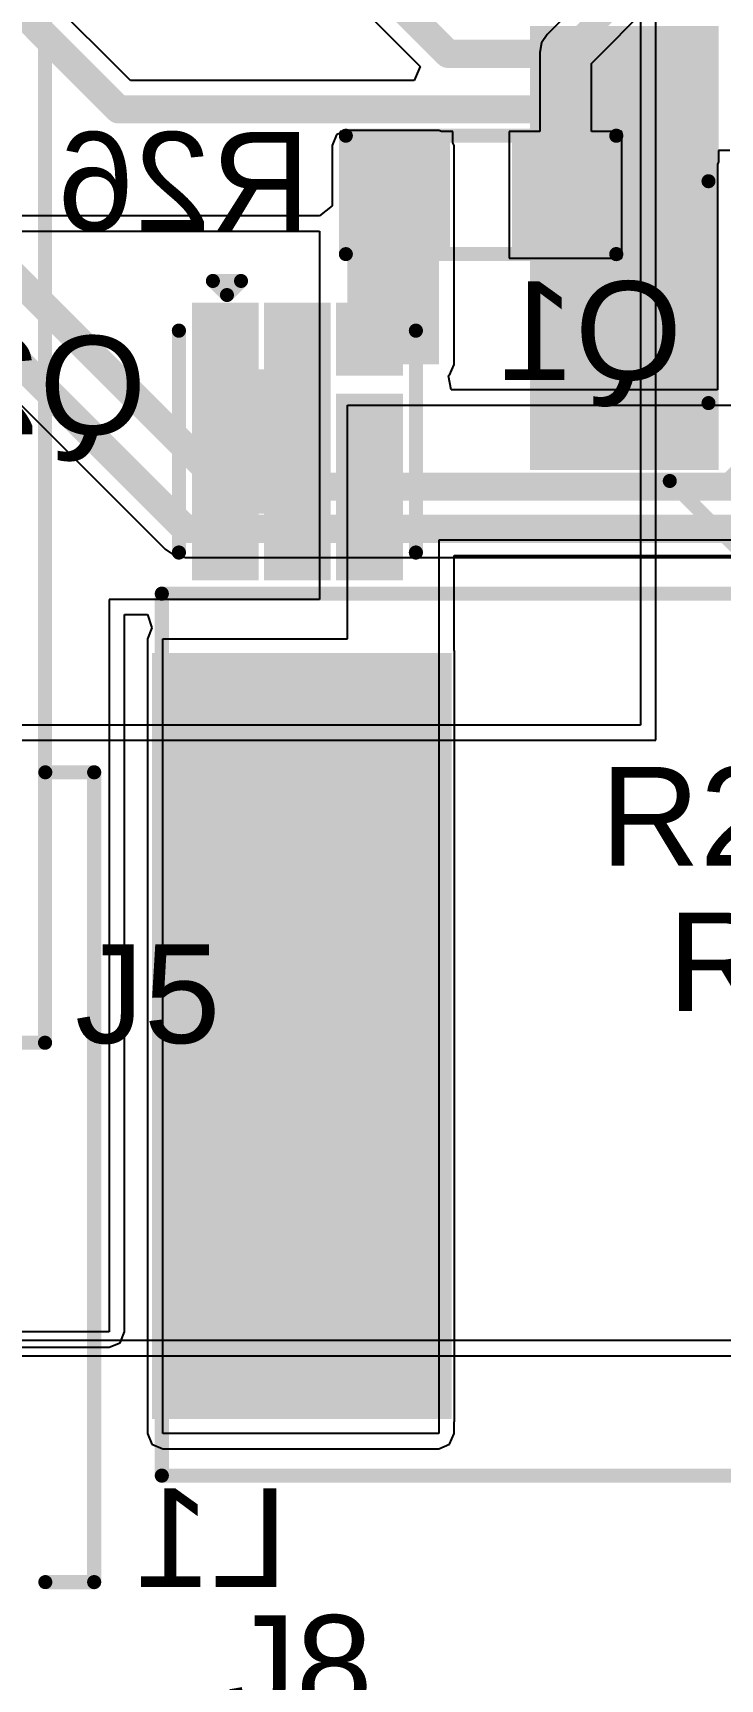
# Model space of a CAD drawing. Header units: inches. Extents: x -4 to 389, y 0 to 108.
# Drawn here: x 7.44 to 13.64, y 8.17 to 23.01 of the extents above; entities that cross this region are included whole.
import ezdxf

# ---------------------------------------------------------------- set-up
doc = ezdxf.new("R2010")
doc.units = ezdxf.units.IN
for name, color, linetype in [('Bottom Layer', 5, 'Continuous'), ('Bottom Overlay', 54, 'Continuous'), ('Bottom Paste', 16, 'Continuous'), ('Bottom Solder', 6, 'Continuous'), ('Signal_2', 76, 'Continuous'), ('Top Layer', 1, 'Continuous'), ('Top Overlay', 2, 'Continuous'), ('Top Paste', 8, 'Continuous'), ('Top Solder', 216, 'Continuous')]:
    doc.layers.add(name, color=color, linetype=linetype)
doc.styles.add('Arial', font='', dxfattribs={"height": 0.2})
doc.styles.get('Arial').set_extended_font_data('Arial')

msp = doc.modelspace()

# ---------------------------------------------------------------- hatches: boundary and pattern name
at = {"layer": 'Bottom Layer'}
for points in [[(10.275, 20.024), (11.1, 20.024), (11.1, 21.997), (10.275, 21.997)], [(11.1, 21.997), (11.1, 21.108), (10.338, 21.108), (10.338, 21.997)], [(12.624, 21.997), (12.624, 21.108), (11.862, 21.108), (11.862, 21.997)], [(9.375, 20.479), (9.375, 20.024), (8.975, 20.024), (8.975, 20.479)], [(10.025, 20.479), (10.025, 20.024), (9.625, 20.024), (9.625, 20.479)], [(10.675, 20.479), (10.675, 20.024), (10.275, 20.024), (10.275, 20.479)], [(10.025, 19.879), (10.025, 18.779), (8.975, 18.779), (8.975, 19.879)], [(10.675, 19.658), (10.675, 18.808), (10.275, 18.808), (10.275, 19.658)], [(8.975, 18.179), (8.975, 18.634), (9.375, 18.634), (9.375, 18.179)], [(9.625, 18.179), (9.625, 18.634), (10.025, 18.634), (10.025, 18.179)], [(10.275, 18.179), (10.275, 18.634), (10.675, 18.634), (10.675, 18.179)], [(8.614, 17.32), (11.114, 17.32), (11.114, 10.62), (8.614, 10.62)]]:
    msp.add_hatch(color=5, dxfattribs=at).paths.add_polyline_path(points)
at = {"layer": 'Bottom Paste'}
for points in [[(11.1, 21.997), (11.1, 21.108), (10.338, 21.108), (10.338, 21.997)], [(12.624, 21.997), (12.624, 21.108), (11.862, 21.108), (11.862, 21.997)], [(9.975, 19.829), (9.975, 18.829), (9.025, 18.829), (9.025, 19.829)], [(10.625, 19.608), (10.625, 18.858), (10.325, 18.858), (10.325, 19.608)], [(8.614, 17.32), (11.114, 17.32), (11.114, 10.62), (8.614, 10.62)]]:
    msp.add_hatch(color=16, dxfattribs=at).paths.add_polyline_path(points)
at = {"layer": 'Bottom Solder'}
for points in [[(11.201, 22.098), (11.201, 21.006), (10.236, 21.006), (10.236, 22.098)], [(12.725, 22.098), (12.725, 21.006), (11.76, 21.006), (11.76, 22.098)], [(9.476, 20.581), (9.476, 19.923), (8.873, 19.923), (8.873, 20.581)], [(10.126, 20.581), (10.126, 19.923), (9.523, 19.923), (9.523, 20.581)], [(10.776, 20.581), (10.776, 19.923), (10.173, 19.923), (10.173, 20.581)], [(10.126, 19.981), (10.126, 18.678), (8.873, 18.678), (8.873, 19.981)], [(10.776, 19.76), (10.776, 18.707), (10.173, 18.707), (10.173, 19.76)], [(8.873, 18.078), (8.873, 18.736), (9.476, 18.736), (9.476, 18.078)], [(9.523, 18.078), (9.523, 18.736), (10.126, 18.736), (10.126, 18.078)], [(10.173, 18.078), (10.173, 18.736), (10.776, 18.736), (10.776, 18.078)], [(8.512, 17.422), (11.215, 17.422), (11.215, 10.518), (8.512, 10.518)]]:
    msp.add_hatch(color=6, dxfattribs=at).paths.add_polyline_path(points)
at = {"layer": 'Top Layer'}
for points in [[(12.022, 22.974), (13.522, 22.974), (13.522, 22.674), (12.022, 22.674)], [(12.022, 22.474), (13.522, 22.474), (13.522, 22.174), (12.022, 22.174)], [(12.022, 21.974), (13.522, 21.974), (13.522, 21.674), (12.022, 21.674)], [(12.022, 21.474), (13.522, 21.474), (13.522, 21.174), (12.022, 21.174)], [(12.022, 20.974), (13.522, 20.974), (13.522, 20.674), (12.022, 20.674)], [(12.022, 20.474), (13.522, 20.474), (13.522, 20.174), (12.022, 20.174)], [(12.022, 19.974), (13.522, 19.974), (13.522, 19.674), (12.022, 19.674)], [(12.022, 19.474), (13.522, 19.474), (13.522, 19.174), (12.022, 19.174)]]:
    msp.add_hatch(color=1, dxfattribs=at).paths.add_polyline_path(points)
at = {"layer": 'Top Paste'}
for points in [[(12.022, 22.974), (13.522, 22.974), (13.522, 22.674), (12.022, 22.674)], [(12.022, 22.474), (13.522, 22.474), (13.522, 22.174), (12.022, 22.174)], [(12.022, 21.974), (13.522, 21.974), (13.522, 21.674), (12.022, 21.674)], [(12.022, 21.474), (13.522, 21.474), (13.522, 21.174), (12.022, 21.174)], [(12.022, 20.974), (13.522, 20.974), (13.522, 20.674), (12.022, 20.674)], [(12.022, 20.474), (13.522, 20.474), (13.522, 20.174), (12.022, 20.174)], [(12.022, 19.974), (13.522, 19.974), (13.522, 19.674), (12.022, 19.674)], [(12.022, 19.474), (13.522, 19.474), (13.522, 19.174), (12.022, 19.174)]]:
    msp.add_hatch(color=8, dxfattribs=at).paths.add_polyline_path(points)
at = {"layer": 'Top Solder'}
for points in [[(11.921, 23.075), (13.624, 23.075), (13.624, 22.572), (11.921, 22.572)], [(11.921, 22.575), (13.624, 22.575), (13.624, 22.072), (11.921, 22.072)], [(11.921, 22.075), (13.624, 22.075), (13.624, 21.572), (11.921, 21.572)], [(11.921, 21.575), (13.624, 21.575), (13.624, 21.072), (11.921, 21.072)], [(11.921, 21.075), (13.624, 21.075), (13.624, 20.572), (11.921, 20.572)], [(11.921, 20.575), (13.624, 20.575), (13.624, 20.072), (11.921, 20.072)], [(11.921, 20.075), (13.624, 20.075), (13.624, 19.572), (11.921, 19.572)], [(11.921, 19.575), (13.624, 19.575), (13.624, 19.072), (11.921, 19.072)]]:
    msp.add_hatch(color=216, dxfattribs=at).paths.add_polyline_path(points)

# ---------------------------------------------------------------- linework, layer by layer
at = {"layer": 'Bottom Layer'}
for p, q in [((12.738, 23.66), (12.078, 22.999)), ((12.476, 22.738), (13, 23.262)), ((12.027, 22.924), (12.01, 22.835)), ((12.078, 22.999), (12.027, 22.924)), ((12.01, 22.835), (12.01, 22.124)), ((12.476, 22.124), (12.476, 22.738)), ((10.249, 22.124), (10.211, 22.124)), ((10.211, 22.124), (10.211, 22.108)), ((10.275, 22.134), (10.249, 22.124)), ((11.1, 22.134), (10.275, 22.134)), ((11.125, 22.124), (11.1, 22.134)), ((11.227, 22.124), (11.125, 22.124)), ((11.227, 22.022), (11.227, 22.124)), ((12.01, 22.124), (11.735, 22.124)), ((11.735, 22.124), (11.735, 20.981)), ((12.751, 22.124), (12.476, 22.124)), ((12.751, 20.981), (12.751, 22.124)), ((10.177, 22.094), (10.137, 21.997)), ((10.137, 21.997), (10.137, 21.454)), ((10.211, 22.108), (10.177, 22.094)), ((11.237, 21.997), (11.227, 22.022)), ((11.237, 20.024), (11.237, 21.997)), ((13.623, 21.851), (13.612, 21.826)), ((13.612, 21.826), (13.612, 19.796)), ((13.725, 21.953), (13.623, 21.953)), ((13.623, 21.953), (13.623, 21.851)), ((10.137, 21.454), (10.025, 21.363)), ((10.025, 21.363), (3.559, 21.363)), ((3.559, 21.226), (10.025, 21.226)), ((10.025, 21.226), (10.025, 17.907)), ((11.735, 20.981), (12.751, 20.981)), ((11.187, 19.923), (11.197, 19.927)), ((11.212, 19.796), (11.187, 19.923)), ((11.197, 19.927), (11.237, 20.024)), ((13.612, 19.796), (11.212, 19.796)), ((10.275, 17.552), (10.275, 19.658)), ((10.275, 19.658), (13.75, 19.658)), ((14.8, 18.44), (11.1, 18.44)), ((11.1, 18.44), (11.1, 10.389)), ((11.237, 17.447), (11.237, 18.303)), ((11.237, 18.303), (17.674, 18.303)), ((10.025, 17.907), (8.128, 17.907)), ((8.128, 17.907), (8.128, 11.303)), ((8.265, 11.303), (8.265, 17.77)), ((8.265, 17.77), (8.473, 17.77)), ((8.473, 17.77), (8.513, 17.649)), ((8.513, 17.649), (8.473, 17.552)), ((8.473, 17.552), (8.473, 10.389)), ((8.611, 10.389), (8.611, 17.552)), ((8.611, 17.552), (10.275, 17.552)), ((11.241, 17.447), (11.237, 17.447)), ((11.241, 10.493), (11.241, 17.447)), ((8.128, 11.303), (0.279, 11.303)), ((8.225, 11.206), (8.265, 11.303)), ((0.279, 11.166), (8.128, 11.166)), ((8.128, 11.166), (8.225, 11.206)), ((8.473, 10.389), (8.513, 10.291)), ((11.1, 10.389), (8.611, 10.389)), ((11.197, 10.291), (11.237, 10.389)), ((11.237, 10.389), (11.237, 10.493)), ((11.237, 10.493), (11.241, 10.493)), ((8.513, 10.291), (8.611, 10.251)), ((8.611, 10.251), (11.1, 10.251)), ((11.1, 10.251), (11.197, 10.291))]:
    msp.add_line(p, q, dxfattribs=at)
for points in [[(12.243, 22.835, 0.203, 0.203, 0), (12.903, 23.495, 0.203, 0.203, 0)], [(12.243, 21.552, 0.203, 0.203, 0), (12.243, 22.835, 0.203, 0.203, 0)]]:
    msp.add_lwpolyline(points, format="xyseb", dxfattribs=at)
for points in [[(12.192, 22.835, 0.102, 0.102, 1), (12.294, 22.835, 0.102, 0.102, 1)], [(12.192, 22.835, 0.102, 0.102, 1), (12.294, 22.835, 0.102, 0.102, 1)], [(12.192, 21.552, 0.102, 0.102, 1), (12.294, 21.552, 0.102, 0.102, 1)]]:
    msp.add_lwpolyline(points, format="xyseb", close=True, dxfattribs=at)
at = {"layer": 'Bottom Overlay'}
for points in [[(10.262, 22.086, 0.127, 0.127, 0), (12.7, 22.086, 0.127, 0.127, 0)], [(10.262, 21.019, 0.127, 0.127, 0), (10.262, 22.086, 0.127, 0.127, 0)], [(12.7, 21.019, 0.127, 0.127, 0), (12.7, 22.086, 0.127, 0.127, 0)], [(13.531, 19.676, 0.127, 0.127, 0), (13.531, 21.676, 0.127, 0.127, 0)], [(10.262, 21.019, 0.127, 0.127, 0), (12.7, 21.019, 0.127, 0.127, 0)], [(9.063, 20.777, 0.127, 0.127, 0), (9.317, 20.777, 0.127, 0.127, 0)], [(9.063, 20.777, 0.127, 0.127, 0), (9.19, 20.65, 0.127, 0.127, 0)], [(9.19, 20.65, 0.127, 0.127, 0), (9.317, 20.777, 0.127, 0.127, 0)], [(8.756, 18.329, 0.127, 0.127, 0), (8.756, 20.329, 0.127, 0.127, 0)], [(10.893, 18.329, 0.127, 0.127, 0), (10.893, 20.329, 0.127, 0.127, 0)], [(8.602, 17.958, 0.127, 0.127, 0), (16.414, 17.958, 0.127, 0.127, 0)], [(8.602, 10.008, 0.127, 0.127, 0), (8.602, 17.958, 0.127, 0.127, 0)], [(7.551, 16.348, 0.127, 0.127, 0), (7.992, 16.348, 0.127, 0.127, 0)], [(7.992, 9.048, 0.127, 0.127, 0), (7.992, 16.348, 0.127, 0.127, 0)], [(8.602, 10.008, 0.127, 0.127, 0), (16.414, 10.008, 0.127, 0.127, 0)], [(7.551, 9.048, 0.127, 0.127, 0), (7.992, 9.048, 0.127, 0.127, 0)]]:
    msp.add_lwpolyline(points, format="xyseb", dxfattribs=at)
for points in [[(10.23, 22.086, 0.0635, 0.0635, 1), (10.293, 22.086, 0.0635, 0.0635, 1)], [(10.23, 22.086, 0.0635, 0.0635, 1), (10.293, 22.086, 0.0635, 0.0635, 1)], [(12.668, 22.086, 0.0635, 0.0635, 1), (12.732, 22.086, 0.0635, 0.0635, 1)], [(12.668, 22.086, 0.0635, 0.0635, 1), (12.732, 22.086, 0.0635, 0.0635, 1)], [(13.5, 21.676, 0.0635, 0.0635, 1), (13.563, 21.676, 0.0635, 0.0635, 1)], [(10.23, 21.019, 0.0635, 0.0635, 1), (10.293, 21.019, 0.0635, 0.0635, 1)], [(10.23, 21.019, 0.0635, 0.0635, 1), (10.293, 21.019, 0.0635, 0.0635, 1)], [(12.668, 21.019, 0.0635, 0.0635, 1), (12.732, 21.019, 0.0635, 0.0635, 1)], [(12.668, 21.019, 0.0635, 0.0635, 1), (12.732, 21.019, 0.0635, 0.0635, 1)], [(9.031, 20.777, 0.0635, 0.0635, 1), (9.094, 20.777, 0.0635, 0.0635, 1)], [(9.031, 20.777, 0.0635, 0.0635, 1), (9.094, 20.777, 0.0635, 0.0635, 1)], [(9.285, 20.777, 0.0635, 0.0635, 1), (9.348, 20.777, 0.0635, 0.0635, 1)], [(9.285, 20.777, 0.0635, 0.0635, 1), (9.348, 20.777, 0.0635, 0.0635, 1)], [(9.158, 20.65, 0.0635, 0.0635, 1), (9.221, 20.65, 0.0635, 0.0635, 1)], [(9.158, 20.65, 0.0635, 0.0635, 1), (9.221, 20.65, 0.0635, 0.0635, 1)], [(8.724, 20.329, 0.0635, 0.0635, 1), (8.788, 20.329, 0.0635, 0.0635, 1)], [(10.861, 20.329, 0.0635, 0.0635, 1), (10.925, 20.329, 0.0635, 0.0635, 1)], [(13.5, 19.676, 0.0635, 0.0635, 1), (13.563, 19.676, 0.0635, 0.0635, 1)], [(8.724, 18.329, 0.0635, 0.0635, 1), (8.788, 18.329, 0.0635, 0.0635, 1)], [(10.861, 18.329, 0.0635, 0.0635, 1), (10.925, 18.329, 0.0635, 0.0635, 1)], [(8.57, 17.958, 0.0635, 0.0635, 1), (8.634, 17.958, 0.0635, 0.0635, 1)], [(8.57, 17.958, 0.0635, 0.0635, 1), (8.634, 17.958, 0.0635, 0.0635, 1)], [(7.52, 16.348, 0.0635, 0.0635, 1), (7.583, 16.348, 0.0635, 0.0635, 1)], [(7.96, 16.348, 0.0635, 0.0635, 1), (8.024, 16.348, 0.0635, 0.0635, 1)], [(7.96, 16.348, 0.0635, 0.0635, 1), (8.024, 16.348, 0.0635, 0.0635, 1)], [(8.57, 10.008, 0.0635, 0.0635, 1), (8.634, 10.008, 0.0635, 0.0635, 1)], [(8.57, 10.008, 0.0635, 0.0635, 1), (8.634, 10.008, 0.0635, 0.0635, 1)], [(7.52, 9.048, 0.0635, 0.0635, 1), (7.583, 9.048, 0.0635, 0.0635, 1)], [(7.96, 9.048, 0.0635, 0.0635, 1), (8.024, 9.048, 0.0635, 0.0635, 1)], [(7.96, 9.048, 0.0635, 0.0635, 1), (8.024, 9.048, 0.0635, 0.0635, 1)]]:
    msp.add_lwpolyline(points, format="xyseb", close=True, dxfattribs=at)
at = {"layer": 'Signal_2'}
for p, q in [((13.056, 16.637), (13.056, 25.085)), ((12.918, 24.781), (12.918, 16.774)), ((12.918, 16.774), (3.287, 16.774)), ((0.358, 16.637), (13.056, 16.637)), ((20.216, 11.227), (0.358, 11.227)), ((2.086, 11.089), (20.216, 11.089))]:
    msp.add_line(p, q, dxfattribs=at)
at = {"layer": 'Top Layer'}
for p, q in [((8.319, 22.583), (7.499, 23.403)), ((10.381, 23.26), (10.931, 22.71)), ((10.931, 22.71), (10.878, 22.583)), ((10.878, 22.583), (8.319, 22.583)), ((5.787, 21.203), (8.631, 18.359)), ((8.631, 18.359), (8.715, 18.303)), ((8.715, 18.303), (8.814, 18.283)), ((8.814, 18.283), (13.894, 18.283))]:
    msp.add_line(p, q, dxfattribs=at)
for points in [[(10.564, 23.443, 0.254, 0.254, 0), (11.183, 22.824, 0.254, 0.254, 0)], [(7.24, 23.296, 0.254, 0.254, 0), (8.212, 22.324, 0.254, 0.254, 0)], [(11.183, 22.824, 0.254, 0.254, 0), (12.772, 22.824, 0.254, 0.254, 0)], [(8.212, 22.324, 0.254, 0.254, 0), (12.772, 22.324, 0.254, 0.254, 0)], [(6.57, 21.523, 0.254, 0.254, 0), (9.169, 18.923, 0.254, 0.254, 0)], [(5.97, 21.386, 0.254, 0.254, 0), (8.814, 18.542, 0.254, 0.254, 0)], [(13.736, 18.923, 0.254, 0.254, 0), (14.935, 20.122, 0.254, 0.254, 0)], [(9.169, 18.923, 0.254, 0.254, 0), (13.736, 18.923, 0.254, 0.254, 0)], [(8.814, 18.542, 0.254, 0.254, 0), (13.894, 18.542, 0.254, 0.254, 0)]]:
    msp.add_lwpolyline(points, format="xyseb", dxfattribs=at)
for points in [[(11.12, 22.824, 0.127, 0.127, 1), (11.247, 22.824, 0.127, 0.127, 1)], [(11.12, 22.824, 0.127, 0.127, 1), (11.247, 22.824, 0.127, 0.127, 1)], [(12.709, 22.824, 0.127, 0.127, 1), (12.836, 22.824, 0.127, 0.127, 1)], [(8.148, 22.324, 0.127, 0.127, 1), (8.275, 22.324, 0.127, 0.127, 1)], [(8.148, 22.324, 0.127, 0.127, 1), (8.275, 22.324, 0.127, 0.127, 1)], [(12.709, 22.324, 0.127, 0.127, 1), (12.836, 22.324, 0.127, 0.127, 1)], [(9.106, 18.923, 0.127, 0.127, 1), (9.233, 18.923, 0.127, 0.127, 1)], [(9.106, 18.923, 0.127, 0.127, 1), (9.233, 18.923, 0.127, 0.127, 1)], [(13.672, 18.923, 0.127, 0.127, 1), (13.799, 18.923, 0.127, 0.127, 1)], [(13.672, 18.923, 0.127, 0.127, 1), (13.799, 18.923, 0.127, 0.127, 1)], [(8.75, 18.542, 0.127, 0.127, 1), (8.877, 18.542, 0.127, 0.127, 1)], [(8.75, 18.542, 0.127, 0.127, 1), (8.877, 18.542, 0.127, 0.127, 1)]]:
    msp.add_lwpolyline(points, format="xyseb", close=True, dxfattribs=at)
at = {"layer": 'Top Overlay'}
for points in [[(7.549, 13.91, 0.127, 0.127, 0), (7.549, 24.71, 0.127, 0.127, 0)], [(13.183, 18.974, 0.127, 0.127, 0), (14.046, 18.11, 0.127, 0.127, 0)], [(6.349, 13.91, 0.127, 0.127, 0), (7.549, 13.91, 0.127, 0.127, 0)]]:
    msp.add_lwpolyline(points, format="xyseb", dxfattribs=at)
for points in [[(13.151, 18.974, 0.0635, 0.0635, 1), (13.214, 18.974, 0.0635, 0.0635, 1)], [(7.517, 13.91, 0.0635, 0.0635, 1), (7.581, 13.91, 0.0635, 0.0635, 1)], [(7.517, 13.91, 0.0635, 0.0635, 1), (7.581, 13.91, 0.0635, 0.0635, 1)]]:
    msp.add_lwpolyline(points, format="xyseb", close=True, dxfattribs=at)

# ---------------------------------------------------------------- texts
at = {"layer": 'Bottom Overlay', "style": 'Arial', "text_generation_flag": 2}
for s, p in [('R26', (9.941, 21.231)), ('Q1', (13.292, 19.885)), ('Q2', (8.462, 19.393)), ('L1', (9.736, 9.004))]:
    msp.add_text(s, height=0.889, dxfattribs=at).set_placement(p)
at = {"layer": 'Top Overlay', "style": 'Arial'}
for s, p in [('R25', (12.556, 15.507)), ('R17', (13.164, 14.195)), ('J5', (7.819, 13.907)), ('J8', (9.191, 7.861))]:
    msp.add_text(s, height=0.889, dxfattribs=at).set_placement(p)

doc.saveas('drawing.dxf')
